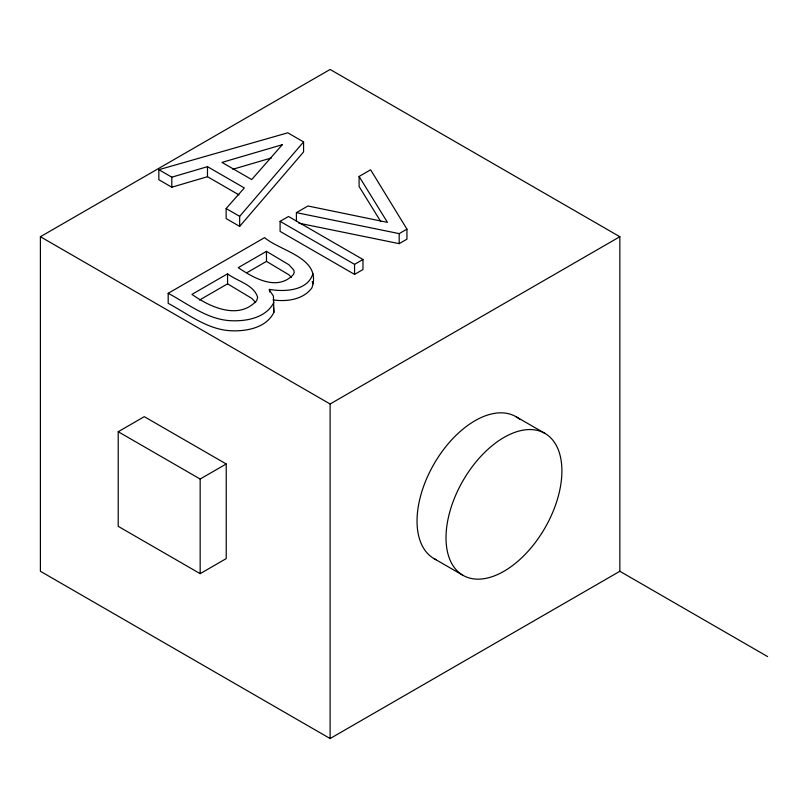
<?xml version="1.0" encoding="UTF-8"?>
<svg xmlns="http://www.w3.org/2000/svg" width="808" height="808" viewBox="0 0 808 808"><rect width="100%" height="100%" fill="white"/><g stroke="black" fill="none" stroke-linecap="round" stroke-linejoin="round"><path stroke-width="1.21" d="M312.888 273.7C307.919 290.829 284.376 292.082 269.589 289.405L269.074 289.708L273.417 296.021L273.892 312.363C266.468 327.614 246.935 331.452 231.381 330.775C207.595 329.805 188.274 314.11 168.185 303.333L168.185 293.294L264.6 237.633C280.871 251.591 322.2 257.722 311.908 287.87C303.283 299.687 286.658 301.95 273.074 299.879M273.892 302.323C266.468 317.584 246.935 321.412 231.381 320.736C207.595 319.766 188.274 304.071 168.185 293.294M158.853 169.7L171.811 177.174L207.484 166.67L244.329 187.941L226.139 208.545L226.139 218.574L239.663 226.392L239.663 216.352L303.576 141.925L287.779 132.805L158.853 169.7L158.853 179.74L171.811 187.214L207.484 176.71L238.916 194.849M239.663 226.392L303.576 151.954L303.576 141.925M40.4 236.724L330.119 69.458L619.847 236.724L619.847 571.276L330.119 738.542L40.4 571.276L40.4 236.724L330.119 404L619.847 236.724M280.093 221.352L288.517 216.493L362.974 259.489L362.974 269.529L354.56 274.387L280.093 231.391L280.093 221.352L354.56 264.347L362.974 259.489M296.415 221.432L296.415 212.645L307.939 205.989L387.456 222.372L359.095 176.457L370.62 169.801L406.949 229.139L406.949 239.168L399.182 243.652L298.859 223.18M227.563 273.821L191.951 294.375C209.787 307.07 238.885 320.564 256.732 300.495L257.651 297.253C253.581 284.325 237.259 281.376 227.563 273.821L227.563 283.85L199.505 300.051M266.478 251.349L238.249 267.65C253.752 278.114 277.336 291.718 293.445 274.508L294.223 272.306L293.738 270.003L288.951 264.772L266.478 251.349L266.478 261.388L246.935 272.67M296.415 212.645L399.182 233.623L406.949 229.139M118.21 431.724L144.289 416.665L226.23 463.974L226.23 558.601L200.162 573.66L118.21 526.341L118.21 431.724L200.162 479.033L226.23 463.974M232.845 169.266L271.427 157.944M226.139 208.545L239.663 216.352M266.478 261.388L288.951 274.811L291.345 277.427M515.959 416.665L544.925 433.391A81.941 47.308 -60 0 1 518.948 560.328A81.941 47.308 -60 0 1 447.986 519.362A81.941 47.308 -60 0 1 544.925 433.391M227.563 283.85L251.884 298.415L255.681 302.606M619.847 571.276L767.6 656.581M434.007 558.601L462.984 575.326M380.861 221.725L359.095 186.496L359.095 176.457M312.252 281.517L312.888 283.739M273.498 307.111L273.892 312.363M399.182 233.623L399.182 243.652M354.56 264.347L354.56 274.387M330.119 404L330.119 738.542M269.589 289.405L269.589 291.92M207.484 166.67L207.484 176.71M200.162 479.033L200.162 573.66M171.811 177.174L171.811 187.214M436.199 559.732A81.941 47.308 -60 0 1 435.098 462.125A81.941 47.308 -60 0 1 520.009 419.524M282.275 144.723L251.712 179.568L221.988 162.408L282.275 144.723"/></g></svg>
